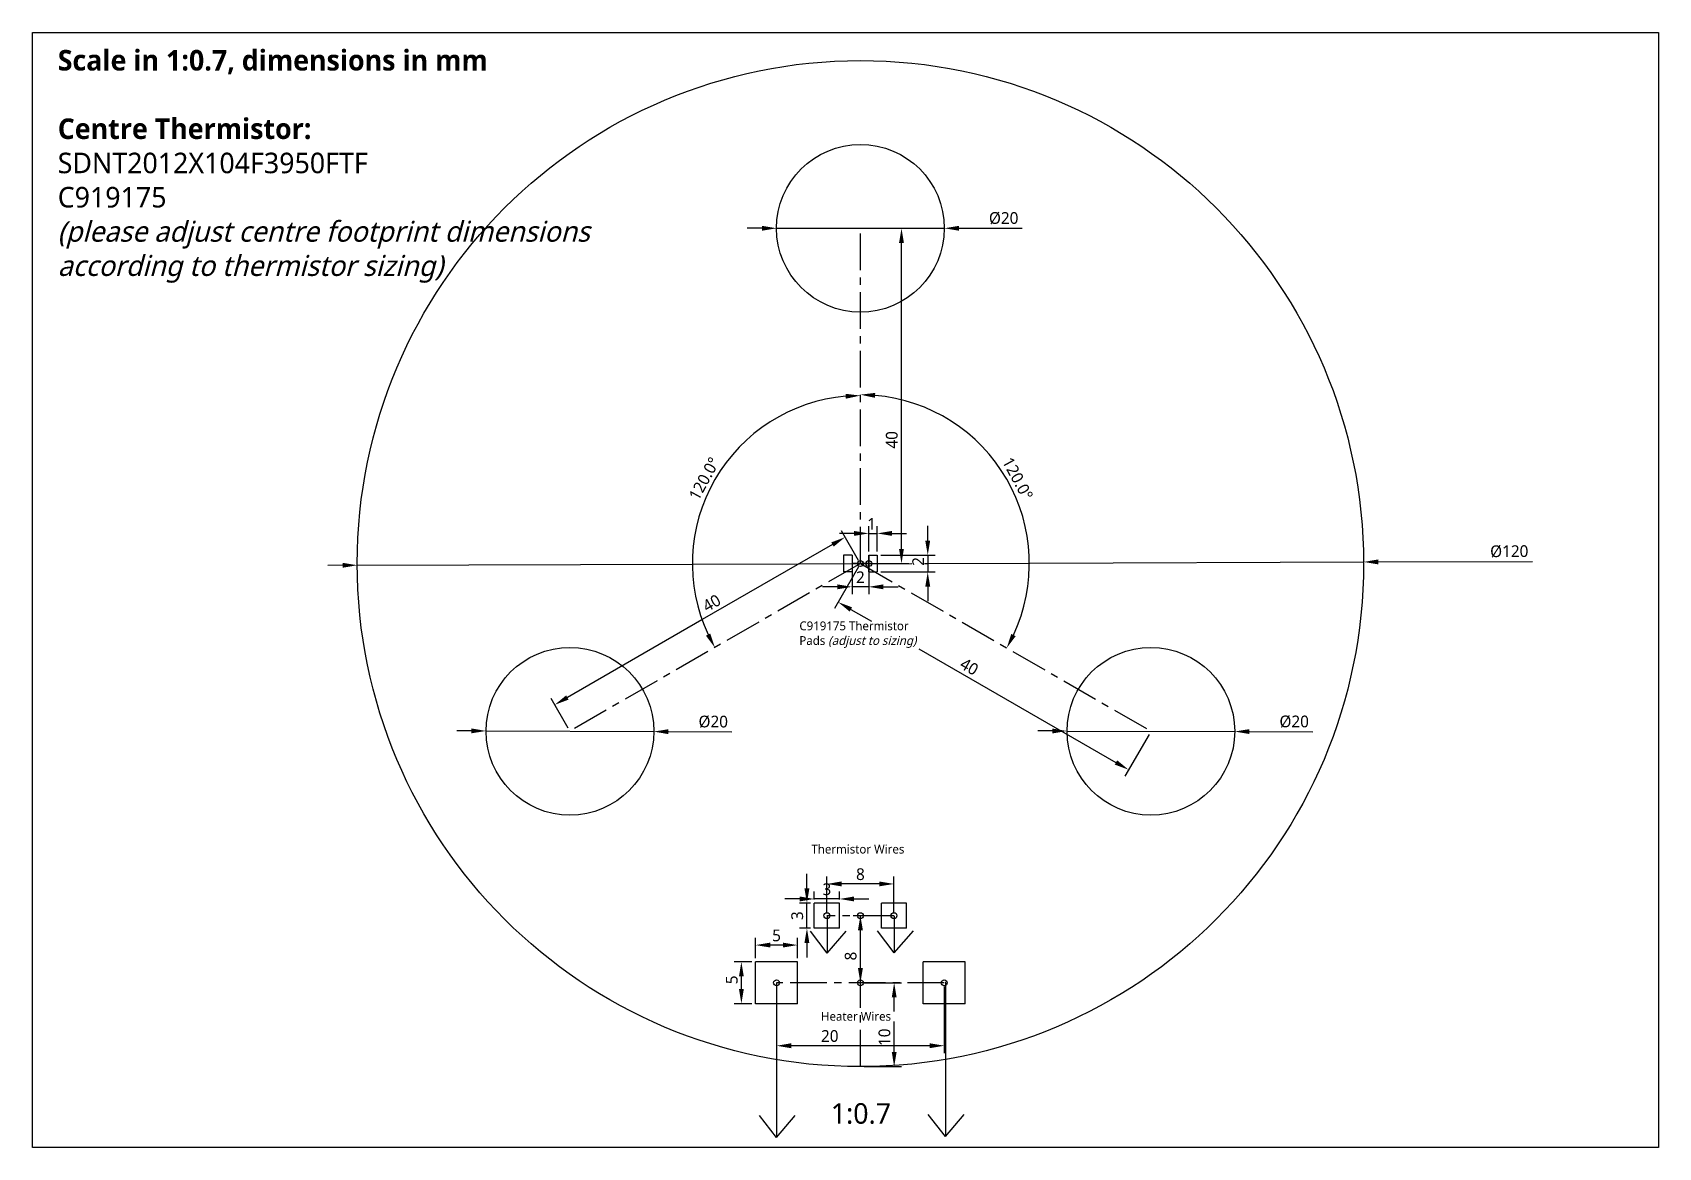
# Model space of a CAD drawing. Extents: x 20 to 297, y 10 to 200.
import ezdxf

# ---------------------------------------------------------------- set-up
doc = ezdxf.new("R2010")
doc.units = 0
doc.header["$LTSCALE"] = 12.7
doc.header["$MEASUREMENT"] = 0
doc.header["$PDMODE"] = 33
doc.header["$PDSIZE"] = 1
doc.linetypes.add('CENTER', pattern=[0.787402, 0.492126, -0.098425, 0.098425, -0.098425])
doc.layers.get('DEFPOINTS').update_dxf_attribs({"linetype": 'CONTINUOUS'})
for name, color, linetype in [('ANNOTATION_TEXT', 7, 'CONTINUOUS'), ('BORDER_FRAME', 7, 'CONTINUOUS'), ('MODELSKETCH_CONSTRUCTION', 7, 'CENTER'), ('MODELSKETCH_POINT', 7, 'CONTINUOUS'), ('MODELSKETCH_VISIBLE', 7, 'CONTINUOUS'), ('SKETCHED_GEOMETRY', 7, 'CONTINUOUS')]:
    doc.layers.add(name, color=color, linetype=linetype)
doc.styles.add('ONSHAPE-STANDARD-DIMENSION', font='')
doc.styles.add('ONSHAPE-STANDARD-NOTESTYLE', font='NotoSans-Regular.ttf', dxfattribs={"height": 3.5})
doc.styles.add('ONSHAPE-STANDARD-VIEW-LABE', font='NotoSans-Regular.ttf', dxfattribs={"height": 3.5})
doc.styles.get('ONSHAPE-STANDARD-DIMENSION').set_extended_font_data('Noto Sans')
doc.dimstyles.new('ONSHAPE-ISO-25$0', dxfattribs={"dimtxt": 2, "dimasz": 2.5, "dimexe": 1.25, "dimexo": 0.625, "dimtad": 1, "dimtxsty": 'ONSHAPE-STANDARD-DIMENSION', "dimcen": 2.5, "dimclrd": 7, "dimclre": 7, "dimclrt": 7, "dimadec": 1, "dimazin": 3, "dimtfac": 1, "dimtmove": 0, "dimatfit": 3})
doc.dimstyles.new('ONSHAPE-ISO-25$2', dxfattribs={"dimtxt": 2, "dimasz": 2.5, "dimexe": 1.25, "dimexo": 0.625, "dimtad": 1, "dimtxsty": 'ONSHAPE-STANDARD-DIMENSION', "dimcen": 2.5, "dimclrd": 7, "dimclre": 7, "dimclrt": 7, "dimadec": 1, "dimazin": 3, "dimtfac": 1, "dimtmove": 0, "dimatfit": 3})
doc.dimstyles.new('ONSHAPE-ISO-25$3', dxfattribs={"dimtxt": 2, "dimasz": 2.5, "dimexe": 1.25, "dimexo": 0.625, "dimtad": 1, "dimtxsty": 'ONSHAPE-STANDARD-DIMENSION', "dimcen": 0, "dimclrd": 7, "dimclre": 7, "dimclrt": 7, "dimadec": 1, "dimazin": 3, "dimtfac": 1, "dimtmove": 0, "dimatfit": 3})

# ---------------------------------------------------------------- blocks, each defined once
blk = doc.blocks.new('*D1')
at = {"layer": 'ANNOTATION_TEXT', "color": 7}
for p, q in [((161.67, 38.07), (168.04, 38.07)), ((166.79, 33.17), (166.79, 35.57)), ((166.79, 26.28), (166.79, 31.48)), ((161.67, 23.78), (168.04, 23.78))]:
    blk.add_line(p, q, dxfattribs=at)
for points in [[(167.21, 35.57), (166.38, 35.57), (166.79, 38.07)], [(166.38, 26.28), (167.21, 26.28), (166.79, 23.78)]]:
    blk.add_solid(points, dxfattribs=at)
at = {"layer": 'DEFPOINTS', "color": 0}
for p in [(161.04, 38.07), (166.79, 38.07), (166.79, 38.07), (161.04, 23.78)]:
    blk.add_point(p, dxfattribs=at)
at = {"layer": 'ANNOTATION_TEXT', "color": 7, "insert": (165.14, 28.78), "char_height": 2, "attachment_point": 5, "rotation": 90, "style": 'ONSHAPE-STANDARD-DIMENSION'}
blk.add_mtext('10', dxfattribs=at)
blk = doc.blocks.new('*D2')
at = {"layer": 'ANNOTATION_TEXT', "color": 7}
for p, q in [((160.42, 49.5), (159.79, 49.5)), ((161.04, 40.57), (161.04, 47)), ((160.42, 38.07), (159.79, 38.07))]:
    blk.add_line(p, q, dxfattribs=at)
for points in [[(161.46, 47), (160.62, 47), (161.04, 49.5)], [(160.62, 40.57), (161.46, 40.57), (161.04, 38.07)]]:
    blk.add_solid(points, dxfattribs=at)
at = {"layer": 'DEFPOINTS', "color": 0}
for p in [(161.04, 49.5), (161.04, 49.5), (161.04, 49.5), (161.04, 38.07)]:
    blk.add_point(p, dxfattribs=at)
at = {"layer": 'ANNOTATION_TEXT', "color": 7, "insert": (159.39, 42.62), "char_height": 2, "attachment_point": 5, "rotation": 90, "style": 'ONSHAPE-STANDARD-DIMENSION'}
blk.add_mtext('8', dxfattribs=at)
blk = doc.blocks.new('*D3')
at = {"layer": 'ANNOTATION_TEXT', "color": 7}
for p, q in [((146.75, 37.44), (146.75, 26.09)), ((175.33, 37.44), (175.33, 26.09)), ((166.73, 27.34), (149.25, 27.34)), ((172.83, 27.34), (166.86, 27.34))]:
    blk.add_line(p, q, dxfattribs=at)
for points in [[(149.25, 27.76), (149.25, 26.92), (146.75, 27.34)], [(172.83, 26.92), (172.83, 27.76), (175.33, 27.34)]]:
    blk.add_solid(points, dxfattribs=at)
at = {"layer": 'DEFPOINTS', "color": 0}
for p in [(146.75, 38.07), (175.33, 38.07), (146.75, 27.34), (146.75, 27.34)]:
    blk.add_point(p, dxfattribs=at)
at = {"layer": 'ANNOTATION_TEXT', "color": 7, "insert": (155.82, 28.99), "char_height": 2, "attachment_point": 5, "style": 'ONSHAPE-STANDARD-DIMENSION'}
blk.add_mtext('20', dxfattribs=at)
blk = doc.blocks.new('*D4')
at = {"layer": 'ANNOTATION_TEXT', "color": 7}
for p, q in [((155.33, 50.12), (155.33, 56.16)), ((166.75, 50.12), (166.75, 56.16)), ((164.25, 54.91), (157.83, 54.91))]:
    blk.add_line(p, q, dxfattribs=at)
for points in [[(157.83, 55.33), (157.83, 54.5), (155.33, 54.91)], [(164.25, 54.5), (164.25, 55.33), (166.75, 54.91)]]:
    blk.add_solid(points, dxfattribs=at)
at = {"layer": 'DEFPOINTS', "color": 0}
for p in [(155.33, 54.91), (155.33, 54.91), (155.33, 49.5), (166.75, 49.5)]:
    blk.add_point(p, dxfattribs=at)
at = {"layer": 'ANNOTATION_TEXT', "color": 7, "insert": (161.04, 56.56), "char_height": 2, "attachment_point": 5, "style": 'ONSHAPE-STANDARD-DIMENSION'}
blk.add_mtext('8', dxfattribs=at)
blk = doc.blocks.new('*D5')
at = {"layer": 'ANNOTATION_TEXT', "color": 7}
for p, q in [((143.18, 42.27), (143.18, 45.74)), ((147.83, 44.49), (145.68, 44.49)), ((150.33, 42.27), (150.33, 45.74))]:
    blk.add_line(p, q, dxfattribs=at)
for points in [[(145.68, 44.91), (145.68, 44.08), (143.18, 44.49)], [(147.83, 44.08), (147.83, 44.91), (150.33, 44.49)]]:
    blk.add_solid(points, dxfattribs=at)
at = {"layer": 'DEFPOINTS', "color": 0}
for p in [(143.18, 44.49), (143.18, 44.49), (143.18, 41.64), (150.33, 41.64)]:
    blk.add_point(p, dxfattribs=at)
at = {"layer": 'ANNOTATION_TEXT', "color": 7, "insert": (146.75, 46.13), "char_height": 2, "attachment_point": 5, "style": 'ONSHAPE-STANDARD-DIMENSION'}
blk.add_mtext('5', dxfattribs=at)
blk = doc.blocks.new('*D6')
at = {"layer": 'ANNOTATION_TEXT', "color": 7}
for p, q in [((142.56, 41.64), (139.51, 41.64)), ((140.76, 37), (140.76, 39.14)), ((142.56, 34.5), (139.51, 34.5))]:
    blk.add_line(p, q, dxfattribs=at)
for points in [[(141.18, 39.14), (140.35, 39.14), (140.76, 41.64)], [(140.35, 37), (141.18, 37), (140.76, 34.5)]]:
    blk.add_solid(points, dxfattribs=at)
at = {"layer": 'DEFPOINTS', "color": 0}
for p in [(140.76, 41.64), (140.76, 41.64), (143.18, 41.64), (143.18, 34.5)]:
    blk.add_point(p, dxfattribs=at)
at = {"layer": 'ANNOTATION_TEXT', "color": 7, "insert": (139.13, 38.57), "char_height": 2, "attachment_point": 5, "rotation": 90, "style": 'ONSHAPE-STANDARD-DIMENSION'}
blk.add_mtext('5', dxfattribs=at)
blk = doc.blocks.new('*D7')
at = {"layer": 'ANNOTATION_TEXT', "color": 7}
for p, q in [((153.18, 52.27), (153.18, 53.6)), ((157.47, 52.27), (157.47, 53.6)), ((150.68, 52.35), (148.18, 52.35)), ((155.26, 52.35), (153.18, 52.35)), ((157.47, 52.35), (155.39, 52.35)), ((159.97, 52.35), (162.47, 52.35))]:
    blk.add_line(p, q, dxfattribs=at)
for points in [[(150.68, 51.93), (150.68, 52.77), (153.18, 52.35)], [(159.97, 52.77), (159.97, 51.93), (157.47, 52.35)]]:
    blk.add_solid(points, dxfattribs=at)
at = {"layer": 'DEFPOINTS', "color": 0}
for p in [(153.18, 52.35), (153.18, 52.35), (153.18, 51.64), (157.47, 51.64)]:
    blk.add_point(p, dxfattribs=at)
at = {"layer": 'ANNOTATION_TEXT', "color": 7, "insert": (155.33, 54), "char_height": 2, "attachment_point": 5, "style": 'ONSHAPE-STANDARD-DIMENSION'}
blk.add_mtext('3', dxfattribs=at)
blk = doc.blocks.new('*D8')
at = {"layer": 'ANNOTATION_TEXT', "color": 7}
for p, q in [((151.93, 54.14), (151.93, 56.64)), ((152.56, 51.64), (150.68, 51.64)), ((151.93, 47.36), (151.93, 51.64)), ((152.56, 47.36), (150.68, 47.36)), ((151.93, 44.86), (151.93, 42.36))]:
    blk.add_line(p, q, dxfattribs=at)
for points in [[(151.51, 54.14), (152.34, 54.14), (151.93, 51.64)], [(152.34, 44.86), (151.51, 44.86), (151.93, 47.36)]]:
    blk.add_solid(points, dxfattribs=at)
at = {"layer": 'DEFPOINTS', "color": 0}
for p in [(151.93, 51.64), (151.93, 51.64), (153.18, 51.64), (153.18, 47.36)]:
    blk.add_point(p, dxfattribs=at)
at = {"layer": 'ANNOTATION_TEXT', "color": 7, "insert": (150.28, 49.5), "char_height": 2, "attachment_point": 5, "rotation": 90, "style": 'ONSHAPE-STANDARD-DIMENSION'}
blk.add_mtext('3', dxfattribs=at)
blk = doc.blocks.new('*D9')
at = {"layer": 'ANNOTATION_TEXT', "color": 7}
blk.add_arc((161.04, 109.5), 28.78, 334.9787, 85.0213, dxfattribs=at)
for points in [[(163.56, 138.59), (163.52, 137.75), (161.04, 138.28)], [(186.75, 97.52), (187.49, 97.13), (185.96, 95.11)]]:
    blk.add_solid(points, dxfattribs=at)
at = {"layer": 'DEFPOINTS', "color": 0}
for p in [(161.04, 166.64), (179.54, 131.54), (161.04, 109.5), (161.04, 109.5), (210.53, 80.93)]:
    blk.add_point(p, dxfattribs=at)
at = {"layer": 'ANNOTATION_TEXT', "color": 7, "insert": (187.82, 123.97), "char_height": 2, "attachment_point": 5, "rotation": 298.3911, "style": 'ONSHAPE-STANDARD-DIMENSION'}
blk.add_mtext('120.0%%d', dxfattribs=at)
blk = doc.blocks.new('*D10')
at = {"layer": 'ANNOTATION_TEXT', "color": 7}
blk.add_arc((161.04, 109.5), 28.63, 95.0049, 204.9951, dxfattribs=at)
for points in [[(158.56, 137.6), (158.52, 138.43), (161.04, 138.13)], [(134.72, 97.21), (135.46, 97.59), (136.25, 95.18)]]:
    blk.add_solid(points, dxfattribs=at)
at = {"layer": 'DEFPOINTS', "color": 0}
for p in [(161.04, 166.64), (142.64, 131.43), (161.04, 109.5), (161.04, 109.5), (111.55, 80.93)]:
    blk.add_point(p, dxfattribs=at)
at = {"layer": 'ANNOTATION_TEXT', "color": 7, "insert": (134.44, 123.97), "char_height": 2, "attachment_point": 5, "rotation": 61.4462, "style": 'ONSHAPE-STANDARD-DIMENSION'}
blk.add_mtext('120.0%%d', dxfattribs=at)
blk = doc.blocks.new('*D11')
at = {"layer": 'ANNOTATION_TEXT', "color": 7}
for p, q in [((161.67, 166.64), (169.29, 166.64)), ((168.04, 137.48), (168.04, 164.14)), ((168.04, 112), (168.04, 137.35)), ((161.67, 109.5), (169.29, 109.5))]:
    blk.add_line(p, q, dxfattribs=at)
for points in [[(168.45, 164.14), (167.62, 164.14), (168.04, 166.64)], [(167.62, 112), (168.45, 112), (168.04, 109.5)]]:
    blk.add_solid(points, dxfattribs=at)
at = {"layer": 'DEFPOINTS', "color": 0}
for p in [(161.04, 166.64), (168.04, 166.64), (168.04, 166.64), (161.04, 109.5)]:
    blk.add_point(p, dxfattribs=at)
at = {"layer": 'ANNOTATION_TEXT', "color": 7, "insert": (166.39, 130.59), "char_height": 2, "attachment_point": 5, "rotation": 90, "style": 'ONSHAPE-STANDARD-DIMENSION'}
blk.add_mtext('40', dxfattribs=at)
blk = doc.blocks.new('*D12')
at = {"layer": 'ANNOTATION_TEXT', "color": 7}
for p, q in [((160.73, 108.96), (156.63, 101.85)), ((159.42, 101.69), (162.91, 99.67)), ((171.01, 94.99), (204.57, 75.61)), ((210.21, 80.39), (206.11, 73.28))]:
    blk.add_line(p, q, dxfattribs=at)
for points in [[(159.62, 102.05), (159.21, 101.32), (157.25, 102.94)], [(204.37, 75.25), (204.78, 75.98), (206.74, 74.36)]]:
    blk.add_solid(points, dxfattribs=at)
at = {"layer": 'DEFPOINTS', "color": 0}
for p in [(161.04, 109.5), (210.53, 80.93), (206.74, 74.36), (206.74, 74.36)]:
    blk.add_point(p, dxfattribs=at)
at = {"layer": 'ANNOTATION_TEXT', "color": 7, "insert": (179.59, 91.94), "char_height": 2, "attachment_point": 5, "rotation": 330, "style": 'ONSHAPE-STANDARD-DIMENSION'}
blk.add_mtext('40', dxfattribs=at)
blk = doc.blocks.new('*D13')
at = {"layer": 'ANNOTATION_TEXT', "color": 7}
for p, q in [((160.73, 110.04), (157.82, 115.08)), ((156.28, 112.75), (134.11, 99.95)), ((134.01, 99.89), (111.12, 86.68)), ((111.24, 81.47), (108.33, 86.51))]:
    blk.add_line(p, q, dxfattribs=at)
for points in [[(156.48, 112.39), (156.07, 113.11), (158.44, 114)], [(110.91, 87.04), (111.33, 86.32), (108.95, 85.43)]]:
    blk.add_solid(points, dxfattribs=at)
at = {"layer": 'DEFPOINTS', "color": 0}
for p in [(161.04, 109.5), (108.95, 85.43), (108.95, 85.43), (111.55, 80.93)]:
    blk.add_point(p, dxfattribs=at)
at = {"layer": 'ANNOTATION_TEXT', "color": 7, "insert": (135.7, 102.77), "char_height": 2, "attachment_point": 5, "rotation": 30, "style": 'ONSHAPE-STANDARD-DIMENSION'}
blk.add_mtext('40', dxfattribs=at)
blk = doc.blocks.new('*D14')
at = {"layer": 'ANNOTATION_TEXT', "color": 7}
for p, q in [((144.25, 166.64), (141.75, 166.64)), ((146.75, 166.64), (175.33, 166.64)), ((177.83, 166.64), (188.61, 166.64))]:
    blk.add_line(p, q, dxfattribs=at)
for points in [[(144.25, 166.22), (144.25, 167.06), (146.75, 166.64)], [(177.83, 167.06), (177.83, 166.22), (175.33, 166.64)]]:
    blk.add_solid(points, dxfattribs=at)
at = {"layer": 'DEFPOINTS', "color": 0}
for p in [(146.75, 166.64), (175.33, 166.64)]:
    blk.add_point(p, dxfattribs=at)
at = {"layer": 'ANNOTATION_TEXT', "color": 7, "insert": (185.45, 168.35), "char_height": 2, "attachment_point": 5, "style": 'ONSHAPE-STANDARD-DIMENSION'}
blk.add_mtext('%%c20', dxfattribs=at)
blk = doc.blocks.new('*D15')
at = {"layer": 'ANNOTATION_TEXT', "color": 7}
for p, q in [((193.74, 80.98), (191.24, 80.98)), ((196.24, 80.97), (224.81, 80.88)), ((227.31, 80.88), (238.09, 80.85))]:
    blk.add_line(p, q, dxfattribs=at)
for points in [[(193.74, 80.56), (193.74, 81.39), (196.24, 80.97)], [(227.31, 81.29), (227.31, 80.46), (224.81, 80.88)]]:
    blk.add_solid(points, dxfattribs=at)
at = {"layer": 'DEFPOINTS', "color": 0}
for p in [(196.24, 80.97), (224.81, 80.88)]:
    blk.add_point(p, dxfattribs=at)
at = {"layer": 'ANNOTATION_TEXT', "color": 7, "insert": (234.94, 82.56), "char_height": 2, "attachment_point": 5, "rotation": 359.8307, "style": 'ONSHAPE-STANDARD-DIMENSION'}
blk.add_mtext('%%c20', dxfattribs=at)
blk = doc.blocks.new('*D16')
at = {"layer": 'ANNOTATION_TEXT', "color": 7}
for p, q in [((94.77, 80.99), (92.27, 81)), ((97.27, 80.98), (125.84, 80.87)), ((128.34, 80.86), (139.12, 80.82))]:
    blk.add_line(p, q, dxfattribs=at)
for points in [[(94.77, 80.58), (94.77, 81.41), (97.27, 80.98)], [(128.34, 81.28), (128.34, 80.44), (125.84, 80.87)]]:
    blk.add_solid(points, dxfattribs=at)
at = {"layer": 'DEFPOINTS', "color": 0}
for p in [(97.27, 80.98), (125.84, 80.87)]:
    blk.add_point(p, dxfattribs=at)
at = {"layer": 'ANNOTATION_TEXT', "color": 7, "insert": (135.97, 82.54), "char_height": 2, "attachment_point": 5, "rotation": 359.7742, "style": 'ONSHAPE-STANDARD-DIMENSION'}
blk.add_mtext('%%c20', dxfattribs=at)
blk = doc.blocks.new('*D17')
at = {"layer": 'ANNOTATION_TEXT', "color": 7}
for p, q in [((159.61, 108.87), (159.61, 107.09)), ((162.47, 108.87), (162.47, 104.29)), ((157.11, 105.54), (154.61, 105.54)), ((159.61, 106.96), (159.61, 104.29)), ((162.47, 105.54), (159.61, 105.54)), ((164.97, 105.54), (167.47, 105.54))]:
    blk.add_line(p, q, dxfattribs=at)
for points in [[(157.11, 105.12), (157.11, 105.96), (159.61, 105.54)], [(164.97, 105.96), (164.97, 105.12), (162.47, 105.54)]]:
    blk.add_solid(points, dxfattribs=at)
at = {"layer": 'DEFPOINTS', "color": 0}
for p in [(159.61, 109.5), (162.47, 109.5), (159.61, 105.54), (159.61, 105.54)]:
    blk.add_point(p, dxfattribs=at)
at = {"layer": 'ANNOTATION_TEXT', "color": 7, "insert": (161.04, 107.17), "char_height": 2, "attachment_point": 5, "style": 'ONSHAPE-STANDARD-DIMENSION'}
blk.add_mtext('2', dxfattribs=at)
blk = doc.blocks.new('*D18')
at = {"layer": 'ANNOTATION_TEXT', "color": 7}
for p, q in [((172.51, 113.43), (172.51, 115.93)), ((164.52, 110.93), (173.76, 110.93)), ((172.51, 110.93), (172.51, 108.07)), ((164.52, 108.07), (173.76, 108.07)), ((172.51, 105.57), (172.51, 103.07))]:
    blk.add_line(p, q, dxfattribs=at)
for points in [[(172.09, 113.43), (172.93, 113.43), (172.51, 110.93)], [(172.93, 105.57), (172.09, 105.57), (172.51, 108.07)]]:
    blk.add_solid(points, dxfattribs=at)
at = {"layer": 'DEFPOINTS', "color": 0}
for p in [(163.9, 110.93), (163.9, 108.07), (172.51, 108.07), (172.51, 108.07)]:
    blk.add_point(p, dxfattribs=at)
at = {"layer": 'ANNOTATION_TEXT', "color": 7, "insert": (170.88, 109.86), "char_height": 2, "attachment_point": 5, "rotation": 90, "style": 'ONSHAPE-STANDARD-DIMENSION'}
blk.add_mtext('2', dxfattribs=at)
blk = doc.blocks.new('*D19')
at = {"layer": 'ANNOTATION_TEXT', "color": 7}
for p, q in [((158.01, 114.64), (157.47, 114.64)), ((159.97, 114.64), (158.13, 114.64)), ((162.47, 111.55), (162.47, 115.89)), ((162.47, 114.64), (163.9, 114.64)), ((163.9, 111.55), (163.9, 115.89)), ((166.4, 114.64), (167.97, 114.64)), ((168.1, 114.64), (168.9, 114.64))]:
    blk.add_line(p, q, dxfattribs=at)
for points in [[(159.97, 114.23), (159.97, 115.06), (162.47, 114.64)], [(166.4, 115.06), (166.4, 114.23), (163.9, 114.64)]]:
    blk.add_solid(points, dxfattribs=at)
at = {"layer": 'DEFPOINTS', "color": 0}
for p in [(163.9, 114.64), (163.9, 114.64), (162.47, 110.93), (163.9, 110.93)]:
    blk.add_point(p, dxfattribs=at)
at = {"layer": 'ANNOTATION_TEXT', "color": 7, "insert": (162.93, 116.27), "char_height": 2, "attachment_point": 5, "style": 'ONSHAPE-STANDARD-DIMENSION'}
blk.add_mtext('1', dxfattribs=at)
blk = doc.blocks.new('*D20')
at = {"layer": 'ANNOTATION_TEXT', "color": 7}
for p, q in [((72.83, 109.21), (70.33, 109.2)), ((75.33, 109.22), (132.35, 109.4)), ((132.47, 109.4), (150.52, 109.46)), ((150.65, 109.46), (169.8, 109.53)), ((171.95, 109.53), (172.45, 109.54)), ((172.57, 109.54), (189.76, 109.59)), ((189.88, 109.59), (246.75, 109.78)), ((249.25, 109.79), (275.54, 109.87))]:
    blk.add_line(p, q, dxfattribs=at)
for points in [[(72.83, 108.79), (72.82, 109.63), (75.33, 109.22)], [(249.25, 110.2), (249.26, 109.37), (246.75, 109.78)]]:
    blk.add_solid(points, dxfattribs=at)
at = {"layer": 'DEFPOINTS', "color": 0}
for p in [(75.33, 109.22), (246.75, 109.78)]:
    blk.add_point(p, dxfattribs=at)
at = {"layer": 'ANNOTATION_TEXT', "color": 7, "insert": (271.58, 111.57), "char_height": 2, "attachment_point": 5, "rotation": 0.1875, "style": 'ONSHAPE-STANDARD-DIMENSION'}
blk.add_mtext('%%c120', dxfattribs=at)

msp = doc.modelspace()

# ---------------------------------------------------------------- linework, layer by layer
at = {"layer": 'BORDER_FRAME'}
for p, q in [((20, 10), (20, 200)), ((20, 200), (297, 200)), ((297, 200), (297, 10)), ((297, 10), (20, 10))]:
    msp.add_line(p, q, dxfattribs=at)
at = {"layer": 'MODELSKETCH_CONSTRUCTION'}
for p, q in [((161.04, 109.498), (161.04, 166.641)), ((162.469, 108.069), (162.469, 110.927)), ((161.04, 109.498), (111.553, 80.927)), ((162.469, 109.498), (159.612, 109.498)), ((161.04, 109.498), (210.527, 80.927)), ((166.754, 49.498), (155.326, 49.498)), ((161.04, 38.069), (161.04, 49.498)), ((175.326, 38.069), (146.754, 38.069)), ((161.04, 23.784), (161.04, 38.069))]:
    msp.add_line(p, q, dxfattribs=at)
at = {"layer": 'MODELSKETCH_POINT'}
for centre in [(161.04, 109.498), (162.469, 109.498), (155.326, 49.498), (161.04, 49.498), (166.754, 49.498), (146.754, 38.069), (161.04, 38.069), (175.326, 38.069)]:
    msp.add_circle(centre, 0.5, dxfattribs=at)
at = {"layer": 'MODELSKETCH_VISIBLE'}
for p, q in [((158.183, 110.927), (158.183, 108.069)), ((159.612, 110.927), (158.183, 110.927)), ((159.612, 110.927), (159.612, 108.069)), ((162.469, 110.927), (162.469, 108.069)), ((162.469, 110.927), (163.897, 110.927)), ((163.897, 110.927), (163.897, 108.069)), ((159.612, 108.069), (158.183, 108.069)), ((162.469, 108.069), (163.897, 108.069)), ((157.469, 51.641), (153.183, 51.641)), ((153.183, 47.355), (153.183, 51.641)), ((157.469, 47.355), (157.469, 51.641)), ((164.612, 47.355), (164.612, 51.641)), ((168.897, 51.641), (164.612, 51.641)), ((168.897, 47.355), (168.897, 51.641)), ((157.469, 47.355), (153.183, 47.355)), ((168.897, 47.355), (164.612, 47.355)), ((150.326, 41.641), (143.183, 41.641)), ((143.183, 34.498), (143.183, 41.641)), ((150.326, 34.498), (150.326, 41.641)), ((171.754, 34.498), (171.754, 41.641)), ((178.897, 41.641), (171.754, 41.641)), ((178.897, 34.498), (178.897, 41.641)), ((150.326, 34.498), (143.183, 34.498)), ((178.897, 34.498), (171.754, 34.498))]:
    msp.add_line(p, q, dxfattribs=at)
for centre, radius in [((161.04, 109.498), 85.714), ((161.04, 166.641), 14.286), ((111.553, 80.927), 14.286), ((210.527, 80.927), 14.286)]:
    msp.add_circle(centre, radius, dxfattribs=at)
at = {"layer": 'SKETCHED_GEOMETRY'}
for p, q in [((155.375, 49.407), (155.375, 43.102)), ((166.793, 49.498), (166.793, 43.193)), ((155.375, 43.102), (152.535, 46.845)), ((155.375, 43.102), (158.639, 46.845)), ((166.793, 43.193), (163.953, 46.936)), ((166.793, 43.193), (170.057, 46.936)), ((146.754, 38.069), (146.754, 11.72)), ((175.509, 38.227), (175.509, 11.877)), ((146.754, 11.72), (143.846, 15.464)), ((146.754, 11.72), (149.95, 15.464)), ((175.509, 11.877), (172.601, 15.621)), ((175.509, 11.877), (178.705, 15.621))]:
    msp.add_line(p, q, dxfattribs=at)

# ---------------------------------------------------------------- texts
at = {"layer": 'ANNOTATION_TEXT', "attachment_point": 1, "style": 'ONSHAPE-STANDARD-NOTESTYLE'}
for s, insert, char_height, width in [('{\\fNoto Sans|b1|i0|c0|p0;Scale in 1:0.7, dimensions in mm}\\P{\\fNoto Sans|b1|i0|c0|p0;}\\P{\\fNoto Sans|b1|i0|c0|p0;Centre Thermistor:}\\P{\\fNoto Sans|b0|i0|c0|p0;SDNT2012X104F3950FTF}\\P{\\fNoto Sans|b0|i0|c0|p0;C919175}\\P{\\fNoto Sans|b0|i1|c0|p0;(please adjust centre footprint dimensions }{\\fNoto Sans|b0|i1|c0|p0;according to thermistor sizing)}', (24.298, 197.024), 3.5, 99.61232), ('C919175 Thermistor Pads {\\fNoto Sans|b0|i1|c0|p0;(adjust to sizing)}', (150.644, 99.638), 1.5, 23.26531), ('Thermistor Wires', (152.693, 61.592), 1.5, 17.27838), ('Heater Wires', (154.327, 33.106), 1.5, 15.53612)]:
    msp.add_mtext(s, dxfattribs=dict(at, insert=insert, char_height=char_height, width=width))
at = {"layer": 'ANNOTATION_TEXT', "color": 7, "insert": (160.529, 17.549), "char_height": 3.5, "attachment_point": 2, "style": 'ONSHAPE-STANDARD-VIEW-LABE'}
msp.add_mtext(' 1:0.7', dxfattribs=at)

# ---------------------------------------------------------------- dimensions: what is measured, and where the dimension line sits
at = {"layer": 'ANNOTATION_TEXT'}
for p1, p2, picture, middle in [((146.754, 166.641), (175.326, 166.641), '*D14', (185.452, 166.641)), ((75.326, 109.218), (246.754, 109.779), '*D20', (271.588, 109.86)), ((97.267, 80.983), (125.839, 80.87), '*D16', (135.964, 80.83)), ((196.242, 80.969), (224.813, 80.884), '*D15', (234.939, 80.854))]:
    dim = msp.add_diameter_dim_2p(p1=p1, p2=p2, dimstyle='ONSHAPE-ISO-25$3', override={"dimlfac": 0.7, "dimpost": '%%c<>', "dimtofl": 1, "dimtmove": 0, "dimatfit": 3}, dxfattribs=at)
    dim.commit()
    dim.dimension.update_dxf_attribs({"geometry": picture, "text_midpoint": middle, "dimtype": 163})
for base, line2, picture, middle in [((142.638, 131.429), ((161.04, 109.498), (111.553, 80.927)), '*D10', (135.893, 123.182)), ((179.539, 131.544), ((161.04, 109.498), (210.527, 80.927)), '*D9', (186.358, 123.182))]:
    dim = msp.add_angular_dim_2l(base=base, line1=((161.04, 109.498), (161.04, 166.641)), line2=line2, dimstyle='ONSHAPE-ISO-25$2', override={"dimlfac": 0.7, "dimpost": '', "dimtdec": 0}, dxfattribs=at)
    dim.commit()
    dim.dimension.update_dxf_attribs({"geometry": picture, "text_midpoint": middle, "dimtype": 162})
for base, p1, p2, angle, picture, middle in [((168.035, 166.641), (161.04, 109.498), (161.04, 166.641), 90, '*D11', (168.035, 130.592)), ((163.897, 114.642), (162.469, 110.927), (163.897, 110.927), 0, '*D19', (162.93, 114.642)), ((108.954, 85.428), (161.04, 109.498), (111.553, 80.927), 210, '*D13', (136.523, 101.345)), ((172.51, 108.069), (163.897, 110.927), (163.897, 108.069), 270, '*D18', (172.51, 109.86)), ((159.612, 105.539), (162.469, 109.498), (159.612, 109.498), 180, '*D17', (161.04, 105.539)), ((206.739, 74.364), (161.04, 109.498), (210.527, 80.927), 330, '*D12', (178.769, 90.513)), ((151.928, 51.641), (153.183, 47.355), (153.183, 51.641), 90, '*D8', (151.928, 49.498)), ((155.326, 54.913), (166.754, 49.498), (155.326, 49.498), 180, '*D4', (161.04, 54.913)), ((153.183, 52.35), (157.469, 51.641), (153.183, 51.641), 180, '*D7', (155.326, 52.35)), ((143.183, 44.495), (150.326, 41.641), (143.183, 41.641), 180, '*D5', (146.754, 44.495)), ((161.04, 49.498), (161.04, 38.069), (161.04, 49.498), 90, '*D2', (161.04, 42.622)), ((140.765, 41.641), (143.183, 34.498), (143.183, 41.641), 90, '*D6', (140.765, 38.568)), ((146.754, 27.34), (175.326, 38.069), (146.754, 38.069), 180, '*D3', (155.816, 27.34)), ((166.793, 38.069), (161.04, 23.784), (161.04, 38.069), 90, '*D1', (166.793, 28.784))]:
    dim = msp.add_linear_dim(base=base, p1=p1, p2=p2, angle=angle, dimstyle='ONSHAPE-ISO-25$0', override={"dimlfac": 0.7, "dimpost": ''}, dxfattribs=at)
    dim.commit()
    dim.dimension.update_dxf_attribs({"geometry": picture, "text_midpoint": middle, "dimtype": 161})

doc.saveas('drawing.dxf')
